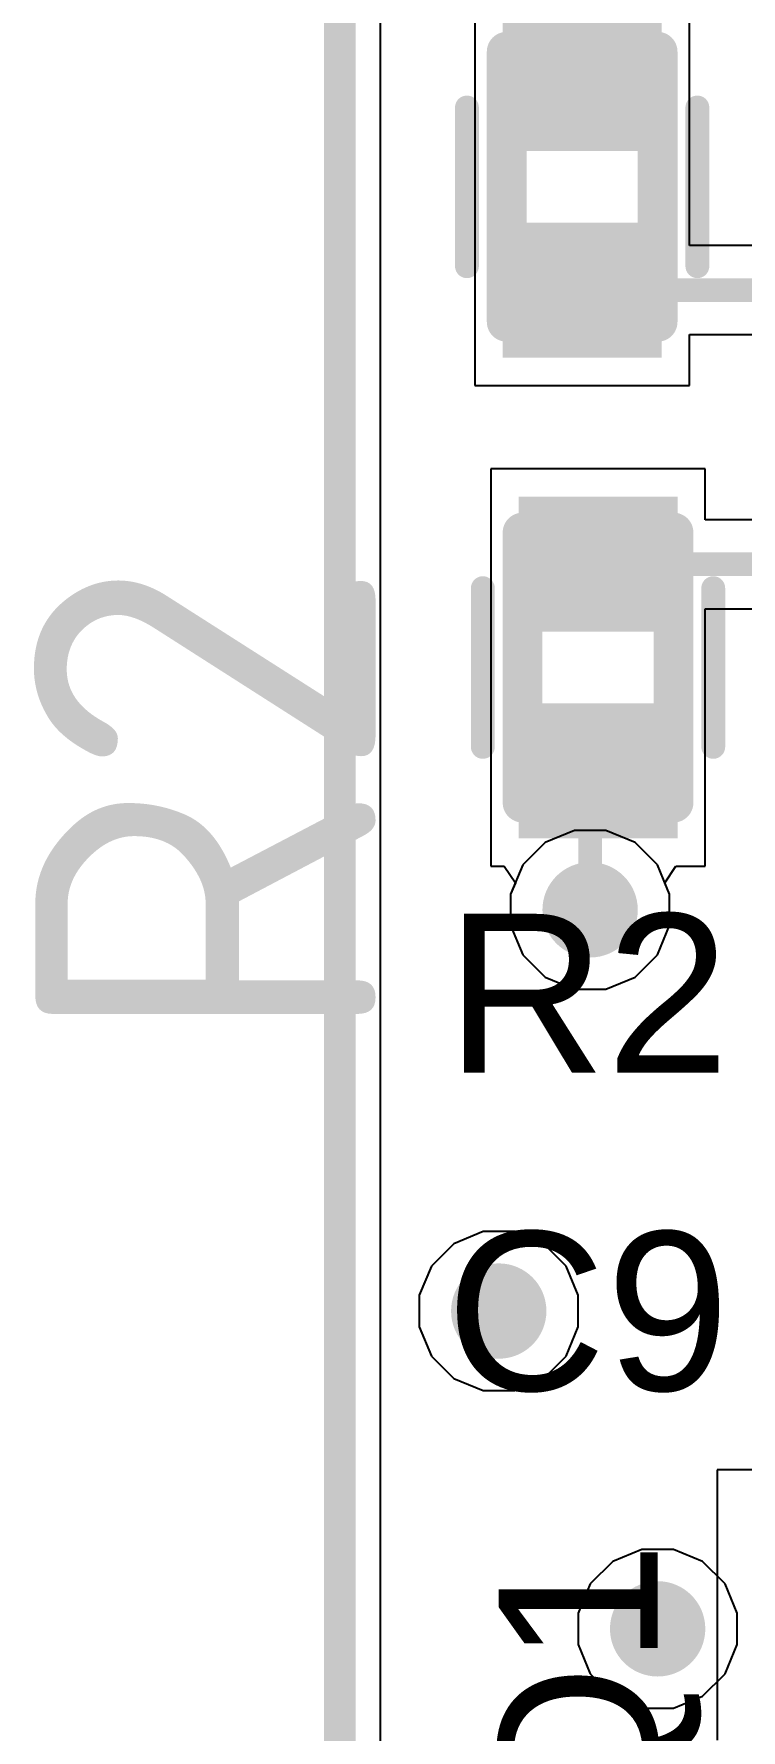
# Model space of a CAD drawing. Header units: inches. Extents: x -1.9 to 51.5, y -1.6 to 35.1.
# Drawn here: x -1.92 to 2.53, y 18.36 to 29.04 of the extents above; entities that cross this region are included whole.
import ezdxf

# ---------------------------------------------------------------- set-up
doc = ezdxf.new("R2010")
doc.units = ezdxf.units.IN
for name, color, linetype in [('Assembly Notes', 76, 'Continuous'), ('Board Shape', 56, 'Continuous'), ('Bottom Layer', 76, 'Continuous'), ('Bottom Layer 1', 5, 'Continuous'), ('Top Layer', 16, 'Continuous'), ('Top Layer 1', 1, 'Continuous'), ('Top Overlay', 2, 'Continuous'), ('Top Paste', 8, 'Continuous'), ('Top Solder', 216, 'Continuous'), ('Via Holes', 16, 'Continuous')]:
    doc.layers.add(name, color=color, linetype=linetype)
doc.styles.add('Arial', font='', dxfattribs={"height": 0.2})
doc.styles.add('GOST type B', font='', dxfattribs={"height": 0.2})
doc.styles.get('Arial').set_extended_font_data('Arial')
doc.styles.get('GOST type B').set_extended_font_data('GOST type B')

# ---------------------------------------------------------------- blocks, each defined once
blk = doc.blocks.new('0603R_167')
at = {"layer": 'Top Layer 1'}
for points in [[(-1.05, -0.475), (-1.05, 0.475), (-0.25, 0.475), (-0.25, -0.475)], [(0.25, -0.475), (0.25, 0.475), (1.05, 0.475), (1.05, -0.475)]]:
    blk.add_hatch(color=1, dxfattribs=at).paths.add_polyline_path(points)
at = {"layer": 'Top Paste'}
for points in [[(-1.05, -0.475), (-1.05, 0.475), (-0.25, 0.475), (-0.25, -0.475)], [(0.25, -0.475), (0.25, 0.475), (1.05, 0.475), (1.05, -0.475)]]:
    blk.add_hatch(color=8, dxfattribs=at).paths.add_polyline_path(points)
at = {"layer": 'Top Solder'}
for points in [[(-1.075, -0.5), (-1.075, 0.5), (-0.225, 0.5), (-0.225, -0.5)], [(0.225, -0.5), (0.225, 0.5), (1.075, 0.5), (1.075, -0.5)]]:
    blk.add_hatch(color=216, dxfattribs=at).paths.add_polyline_path(points)
at = {"layer": 'Assembly Notes'}
for points in [[(-0.85, -0.475, 0.25, 0.25, 0), (-0.85, 0.475, 0.25, 0.25, 0)], [(0.85, 0.475, 0.25, 0.25, 0), (-0.85, 0.475, 0.25, 0.25, 0)], [(0.85, -0.475, 0.25, 0.25, 0), (0.85, 0.475, 0.25, 0.25, 0)], [(0.85, -0.475, 0.25, 0.25, 0), (-0.85, -0.475, 0.25, 0.25, 0)]]:
    blk.add_lwpolyline(points, format="xyseb", dxfattribs=at)
for points in [[(-0.913, 0.475, 0.125, 0.125, 1), (-0.788, 0.475, 0.125, 0.125, 1)], [(-0.913, 0.475, 0.125, 0.125, 1), (-0.788, 0.475, 0.125, 0.125, 1)], [(0.787, 0.475, 0.125, 0.125, 1), (0.912, 0.475, 0.125, 0.125, 1)], [(0.787, 0.475, 0.125, 0.125, 1), (0.912, 0.475, 0.125, 0.125, 1)], [(-0.913, -0.475, 0.125, 0.125, 1), (-0.788, -0.475, 0.125, 0.125, 1)], [(-0.913, -0.475, 0.125, 0.125, 1), (-0.788, -0.475, 0.125, 0.125, 1)], [(0.787, -0.475, 0.125, 0.125, 1), (0.912, -0.475, 0.125, 0.125, 1)], [(0.787, -0.475, 0.125, 0.125, 1), (0.912, -0.475, 0.125, 0.125, 1)]]:
    blk.add_lwpolyline(points, format="xyseb", close=True, dxfattribs=at)
at = {"layer": 'Top Overlay'}
for points in [[(0.5, 0.725, 0.15, 0.15, 0), (-0.5, 0.725, 0.15, 0.15, 0)], [(0.5, -0.725, 0.15, 0.15, 0), (-0.5, -0.725, 0.15, 0.15, 0)]]:
    blk.add_lwpolyline(points, format="xyseb", dxfattribs=at)
for points in [[(-0.537, 0.725, 0.075, 0.075, 1), (-0.462, 0.725, 0.075, 0.075, 1)], [(0.462, 0.725, 0.075, 0.075, 1), (0.537, 0.725, 0.075, 0.075, 1)], [(-0.537, -0.725, 0.075, 0.075, 1), (-0.462, -0.725, 0.075, 0.075, 1)], [(0.462, -0.725, 0.075, 0.075, 1), (0.537, -0.725, 0.075, 0.075, 1)]]:
    blk.add_lwpolyline(points, format="xyseb", close=True, dxfattribs=at)
at = {"layer": 'Assembly Notes', "style": 'GOST type B'}
blk.add_text('R3', height=2.15, dxfattribs=at).set_placement((-2.4, 1.4))
blk = doc.blocks.new('0603R_168')
at = {"layer": 'Top Layer 1'}
for points in [[(-1.05, -0.475), (-1.05, 0.475), (-0.25, 0.475), (-0.25, -0.475)], [(0.25, -0.475), (0.25, 0.475), (1.05, 0.475), (1.05, -0.475)]]:
    blk.add_hatch(color=1, dxfattribs=at).paths.add_polyline_path(points)
at = {"layer": 'Top Paste'}
for points in [[(-1.05, -0.475), (-1.05, 0.475), (-0.25, 0.475), (-0.25, -0.475)], [(0.25, -0.475), (0.25, 0.475), (1.05, 0.475), (1.05, -0.475)]]:
    blk.add_hatch(color=8, dxfattribs=at).paths.add_polyline_path(points)
at = {"layer": 'Top Solder'}
for points in [[(-1.075, -0.5), (-1.075, 0.5), (-0.225, 0.5), (-0.225, -0.5)], [(0.225, -0.5), (0.225, 0.5), (1.075, 0.5), (1.075, -0.5)]]:
    blk.add_hatch(color=216, dxfattribs=at).paths.add_polyline_path(points)
at = {"layer": 'Assembly Notes'}
for points in [[(-0.85, 0.475, 0.25, 0.25, 0), (-0.85, -0.475, 0.25, 0.25, 0)], [(-0.85, 0.475, 0.25, 0.25, 0), (0.85, 0.475, 0.25, 0.25, 0)], [(0.85, 0.475, 0.25, 0.25, 0), (0.85, -0.475, 0.25, 0.25, 0)], [(-0.85, -0.475, 0.25, 0.25, 0), (0.85, -0.475, 0.25, 0.25, 0)]]:
    blk.add_lwpolyline(points, format="xyseb", dxfattribs=at)
for points in [[(-0.913, 0.475, 0.125, 0.125, 1), (-0.788, 0.475, 0.125, 0.125, 1)], [(-0.913, 0.475, 0.125, 0.125, 1), (-0.788, 0.475, 0.125, 0.125, 1)], [(0.787, 0.475, 0.125, 0.125, 1), (0.912, 0.475, 0.125, 0.125, 1)], [(0.787, 0.475, 0.125, 0.125, 1), (0.912, 0.475, 0.125, 0.125, 1)], [(-0.913, -0.475, 0.125, 0.125, 1), (-0.788, -0.475, 0.125, 0.125, 1)], [(-0.913, -0.475, 0.125, 0.125, 1), (-0.788, -0.475, 0.125, 0.125, 1)], [(0.787, -0.475, 0.125, 0.125, 1), (0.912, -0.475, 0.125, 0.125, 1)], [(0.787, -0.475, 0.125, 0.125, 1), (0.912, -0.475, 0.125, 0.125, 1)]]:
    blk.add_lwpolyline(points, format="xyseb", close=True, dxfattribs=at)
at = {"layer": 'Top Overlay'}
for points in [[(-0.5, 0.725, 0.15, 0.15, 0), (0.5, 0.725, 0.15, 0.15, 0)], [(-0.5, -0.725, 0.15, 0.15, 0), (0.5, -0.725, 0.15, 0.15, 0)]]:
    blk.add_lwpolyline(points, format="xyseb", dxfattribs=at)
for points in [[(-0.537, 0.725, 0.075, 0.075, 1), (-0.462, 0.725, 0.075, 0.075, 1)], [(0.462, 0.725, 0.075, 0.075, 1), (0.537, 0.725, 0.075, 0.075, 1)], [(-0.537, -0.725, 0.075, 0.075, 1), (-0.462, -0.725, 0.075, 0.075, 1)], [(0.462, -0.725, 0.075, 0.075, 1), (0.537, -0.725, 0.075, 0.075, 1)]]:
    blk.add_lwpolyline(points, format="xyseb", close=True, dxfattribs=at)
at = {"layer": 'Assembly Notes', "style": 'GOST type B'}
blk.add_text('R2', height=2.15, dxfattribs=at).set_placement((-2.4, 1.4))

msp = doc.modelspace()

# ---------------------------------------------------------------- hatches: boundary and pattern name
at = {"layer": 'Bottom Layer'}
h = msp.add_hatch(color=76, dxfattribs=at)
edge = h.paths.add_edge_path()
edge.add_arc((1.575, 23.525), 0.3, 0, 360)
h = msp.add_hatch(color=76, dxfattribs=at)
edge = h.paths.add_edge_path()
edge.add_arc((1, 21), 0.3, 0, 360)
h = msp.add_hatch(color=76, dxfattribs=at)
edge = h.paths.add_edge_path()
edge.add_arc((2, 19), 0.3, 0, 360)
at = {"layer": 'Bottom Layer 1'}
h = msp.add_hatch(color=5, dxfattribs=at)
edge = h.paths.add_edge_path()
edge.add_arc((1.575, 23.525), 0.3, 0, 360)
h = msp.add_hatch(color=5, dxfattribs=at)
edge = h.paths.add_edge_path()
edge.add_arc((1, 21), 0.3, 0, 360)
h = msp.add_hatch(color=5, dxfattribs=at)
edge = h.paths.add_edge_path()
edge.add_arc((2, 19), 0.3, 0, 360)
at = {"layer": 'Top Layer'}
h = msp.add_hatch(color=16, dxfattribs=at)
edge = h.paths.add_edge_path()
edge.add_arc((1.575, 23.525), 0.3, 0, 360)
h = msp.add_hatch(color=16, dxfattribs=at)
edge = h.paths.add_edge_path()
edge.add_arc((1, 21), 0.3, 0, 360)
h = msp.add_hatch(color=16, dxfattribs=at)
edge = h.paths.add_edge_path()
edge.add_arc((2, 19), 0.3, 0, 360)
at = {"layer": 'Top Layer 1'}
h = msp.add_hatch(color=1, dxfattribs=at)
edge = h.paths.add_edge_path()
edge.add_arc((1.575, 23.525), 0.3, 0, 360)
h = msp.add_hatch(color=1, dxfattribs=at)
edge = h.paths.add_edge_path()
edge.add_arc((1, 21), 0.3, 0, 360)
h = msp.add_hatch(color=1, dxfattribs=at)
edge = h.paths.add_edge_path()
edge.add_arc((2, 19), 0.3, 0, 360)
at = {"layer": 'Via Holes'}
h = msp.add_hatch(color=7, dxfattribs=at)
edge = h.paths.add_edge_path()
edge.add_arc((1.575, 23.525), 0.15, 0, 360)
h = msp.add_hatch(color=7, dxfattribs=at)
edge = h.paths.add_edge_path()
edge.add_arc((1, 21), 0.15, 0, 360)
h = msp.add_hatch(color=7, dxfattribs=at)
edge = h.paths.add_edge_path()
edge.add_arc((2, 19), 0.15, 0, 360)

# ---------------------------------------------------------------- linework, layer by layer
at = {"layer": 'Board Shape'}
msp.add_lwpolyline([(0, 3, 0.2, 0.2, 0), (0, 32, 0.2, 0.2, 0)], format="xyseb", dxfattribs=at)
at = {"layer": 'Bottom Layer'}
for p, q in [((0.255, 3), (0.255, 32)), ((0.901, 21.5), (0.717, 21.424)), ((1.099, 21.5), (0.901, 21.5)), ((1.283, 21.424), (1.099, 21.5)), ((0.717, 21.424), (0.576, 21.283)), ((1.424, 21.283), (1.283, 21.424)), ((0.576, 21.283), (0.5, 21.099)), ((1.5, 21.099), (1.424, 21.283)), ((0.5, 21.099), (0.5, 20.901)), ((1.5, 20.901), (1.5, 21.099)), ((0.5, 20.901), (0.576, 20.717)), ((1.424, 20.717), (1.5, 20.901)), ((0.576, 20.717), (0.717, 20.576)), ((1.283, 20.576), (1.424, 20.717)), ((0.717, 20.576), (0.901, 20.5)), ((0.901, 20.5), (1.099, 20.5)), ((1.099, 20.5), (1.283, 20.576)), ((1.901, 19.5), (1.717, 19.424)), ((2.099, 19.5), (1.901, 19.5)), ((2.283, 19.424), (2.099, 19.5)), ((1.717, 19.424), (1.576, 19.283)), ((2.424, 19.283), (2.283, 19.424)), ((1.576, 19.283), (1.5, 19.099)), ((2.5, 19.099), (2.424, 19.283)), ((1.5, 19.099), (1.5, 18.901)), ((2.5, 18.901), (2.5, 19.099)), ((1.5, 18.901), (1.576, 18.717)), ((2.424, 18.717), (2.5, 18.901)), ((1.576, 18.717), (1.717, 18.576)), ((2.283, 18.576), (2.424, 18.717)), ((1.717, 18.576), (1.901, 18.5)), ((2.099, 18.5), (2.283, 18.576)), ((1.901, 18.5), (2.099, 18.5))]:
    msp.add_line(p, q, dxfattribs=at)
at = {"layer": 'Bottom Layer 1'}
for p, q in [((0.255, 3), (0.255, 32)), ((1.476, 24.025), (1.292, 23.949)), ((1.674, 24.025), (1.476, 24.025)), ((1.858, 23.949), (1.674, 24.025)), ((1.292, 23.949), (1.151, 23.808)), ((1.999, 23.808), (1.858, 23.949)), ((1.151, 23.808), (1.075, 23.624)), ((2.075, 23.624), (1.999, 23.808)), ((1.075, 23.624), (1.075, 23.426)), ((2.075, 23.426), (2.075, 23.624)), ((1.075, 23.426), (1.151, 23.242)), ((1.999, 23.242), (2.075, 23.426)), ((1.151, 23.242), (1.292, 23.101)), ((1.858, 23.101), (1.999, 23.242)), ((1.292, 23.101), (1.476, 23.025)), ((1.674, 23.025), (1.858, 23.101)), ((1.476, 23.025), (1.674, 23.025))]:
    msp.add_line(p, q, dxfattribs=at)
at = {"layer": 'Top Layer'}
for p, q in [((0.255, 3), (0.255, 32)), ((0.901, 21.5), (0.717, 21.424)), ((1.099, 21.5), (0.901, 21.5)), ((1.283, 21.424), (1.099, 21.5)), ((0.717, 21.424), (0.576, 21.283)), ((1.424, 21.283), (1.283, 21.424)), ((0.576, 21.283), (0.5, 21.099)), ((1.5, 21.099), (1.424, 21.283)), ((0.5, 21.099), (0.5, 20.901)), ((1.5, 20.901), (1.5, 21.099)), ((0.5, 20.901), (0.576, 20.717)), ((1.424, 20.717), (1.5, 20.901)), ((0.576, 20.717), (0.717, 20.576)), ((1.283, 20.576), (1.424, 20.717)), ((0.717, 20.576), (0.901, 20.5)), ((0.901, 20.5), (1.099, 20.5)), ((1.099, 20.5), (1.283, 20.576)), ((1.901, 19.5), (1.717, 19.424)), ((2.099, 19.5), (1.901, 19.5)), ((2.283, 19.424), (2.099, 19.5)), ((1.717, 19.424), (1.576, 19.283)), ((2.424, 19.283), (2.283, 19.424)), ((1.576, 19.283), (1.5, 19.099)), ((2.5, 19.099), (2.424, 19.283)), ((1.5, 19.099), (1.5, 18.901)), ((2.5, 18.901), (2.5, 19.099)), ((1.5, 18.901), (1.576, 18.717)), ((2.424, 18.717), (2.5, 18.901)), ((1.576, 18.717), (1.717, 18.576)), ((2.283, 18.576), (2.424, 18.717)), ((1.717, 18.576), (1.901, 18.5)), ((2.099, 18.5), (2.283, 18.576)), ((1.901, 18.5), (2.099, 18.5))]:
    msp.add_line(p, q, dxfattribs=at)
at = {"layer": 'Top Layer 1'}
for p, q in [((0.255, 3), (0.255, 32)), ((0.85, 29.325), (0.85, 28.15)), ((2.2, 28.15), (2.2, 29.325)), ((0.85, 28.15), (0.85, 28.125)), ((0.85, 28.125), (0.85, 28.025)), ((2.2, 28.125), (2.2, 28.15)), ((2.2, 28.025), (2.2, 28.125)), ((0.85, 28.025), (0.85, 28)), ((0.85, 28), (0.85, 26.825)), ((2.2, 28), (2.2, 28.025)), ((2.2, 27.705), (2.2, 28)), ((3.075, 27.705), (2.2, 27.705)), ((2.2, 26.825), (2.2, 27.145)), ((2.2, 27.145), (3.075, 27.145)), ((0.85, 26.825), (2.2, 26.825)), ((2.3, 26.3), (0.95, 26.3)), ((0.95, 26.3), (0.95, 25.125)), ((2.3, 25.98), (2.3, 26.3)), ((3.075, 25.98), (2.3, 25.98)), ((2.3, 25.125), (2.3, 25.42)), ((2.3, 25.42), (3.075, 25.42)), ((0.95, 25.125), (0.95, 25.1)), ((0.95, 25.1), (0.95, 25)), ((2.3, 25.1), (2.3, 25.125)), ((2.3, 25), (2.3, 25.1)), ((0.95, 25), (0.95, 24.975)), ((2.3, 24.975), (2.3, 25)), ((0.95, 24.975), (0.95, 23.8)), ((2.3, 23.8), (2.3, 24.975)), ((0.95, 23.8), (1.035, 23.8)), ((1.035, 23.8), (1.105, 23.696)), ((2.045, 23.696), (2.115, 23.8)), ((2.115, 23.8), (2.3, 23.8)), ((1.105, 23.696), (1.075, 23.624)), ((1.075, 23.624), (1.075, 23.426)), ((2.075, 23.624), (2.045, 23.696)), ((2.075, 23.426), (2.075, 23.624)), ((1.075, 23.426), (1.151, 23.242)), ((1.999, 23.242), (2.075, 23.426)), ((1.151, 23.242), (1.292, 23.101)), ((1.858, 23.101), (1.999, 23.242)), ((1.292, 23.101), (1.476, 23.025)), ((1.674, 23.025), (1.858, 23.101)), ((1.476, 23.025), (1.674, 23.025)), ((3.094, 20), (2.375, 20)), ((2.375, 20), (2.375, 18.3))]:
    msp.add_line(p, q, dxfattribs=at)
for points in [[(1.55, 28.75, 0.15, 0.15, 0), (1.55, 29.6, 0.15, 0.15, 0)], [(1.525, 28.725, 0.2, 0.2, 0), (1.55, 28.75, 0.2, 0.2, 0)], [(1.525, 27.425, 0.15, 0.15, 0), (3.575, 27.425, 0.15, 0.15, 0)], [(1.625, 25.7, 0.15, 0.15, 0), (3.95, 25.7, 0.15, 0.15, 0)], [(1.575, 24.35, 0.15, 0.15, 0), (1.625, 24.4, 0.15, 0.15, 0)], [(1.575, 23.525, 0.15, 0.15, 0), (1.575, 24.35, 0.15, 0.15, 0)]]:
    msp.add_lwpolyline(points, format="xyseb", dxfattribs=at)
for points in [[(1.475, 28.725, 0.1, 0.1, 1), (1.575, 28.725, 0.1, 0.1, 1)], [(1.5, 28.75, 0.1, 0.1, 1), (1.6, 28.75, 0.1, 0.1, 1)], [(1.512, 28.75, 0.075, 0.075, 1), (1.587, 28.75, 0.075, 0.075, 1)], [(1.488, 27.425, 0.075, 0.075, 1), (1.563, 27.425, 0.075, 0.075, 1)], [(1.587, 25.7, 0.075, 0.075, 1), (1.663, 25.7, 0.075, 0.075, 1)], [(1.587, 24.4, 0.075, 0.075, 1), (1.663, 24.4, 0.075, 0.075, 1)], [(1.538, 24.35, 0.075, 0.075, 1), (1.613, 24.35, 0.075, 0.075, 1)], [(1.538, 24.35, 0.075, 0.075, 1), (1.613, 24.35, 0.075, 0.075, 1)], [(1.538, 23.525, 0.075, 0.075, 1), (1.613, 23.525, 0.075, 0.075, 1)]]:
    msp.add_lwpolyline(points, format="xyseb", close=True, dxfattribs=at)

# ---------------------------------------------------------------- block references
for name, p, rotation in [('0603R_167', (1.525, 28.075), 270), ('0603R_168', (1.625, 25.05), 90)]:
    msp.add_blockref(name, p, dxfattribs=dict(rotation=rotation))

# ---------------------------------------------------------------- texts
at = {"layer": 'Top Overlay', "style": 'Arial'}
for s, p in [('R2', (0.667, 22.5)), ('C9', (0.667, 20.5))]:
    msp.add_text(s, height=1, dxfattribs=at).set_placement(p)
msp.add_text('ZQ1', height=1, rotation=90, dxfattribs=at).set_placement((2, 16.834))

doc.saveas('drawing.dxf')
